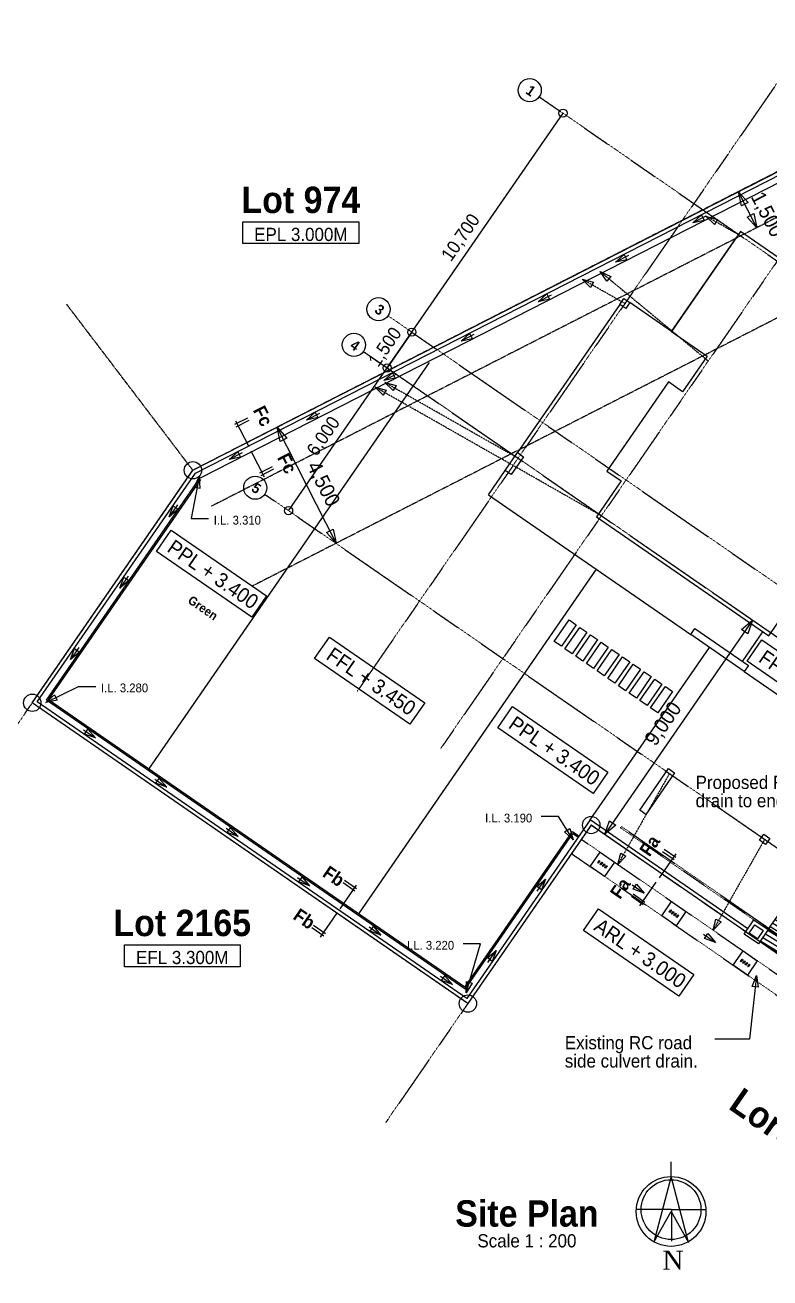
# Model space of a CAD drawing. Header units: inches. Extents: x 3562 to 70198, y -55726 to -1193.
# Drawn here: x 28177 to 41053, y -55726 to -34067 of the extents above; entities that cross this region are included whole.
import ezdxf

# ---------------------------------------------------------------- set-up
doc = ezdxf.new("R2010")
doc.units = ezdxf.units.IN
doc.header["$MEASUREMENT"] = 0
for name, pattern in [('PC_DASH_2', [0.638889, 0.277778, -0.083333, 0.055556, -0.083333, 0.055556, -0.083333]), ('PC_DASH_3', [0.055556, 0.027778, -0.027778]), ('PC_DASH_4', [0.069444, 0.027778, -0.041667])]:
    doc.linetypes.add(name, pattern=pattern)
for name, color, linetype in [('Boundary', 7, 'Continuous'), ('Grid Line', 7, 'Continuous'), ('Site Plan', 7, 'Continuous')]:
    doc.layers.add(name, color=color, linetype=linetype)

# ---------------------------------------------------------------- blocks, each defined once
blk = doc.blocks.new('PD_912605')
at = {"layer": 'Boundary', "color": 7, "linetype": 'PC_DASH_2'}
for p, q in [((42950, -35700), (31078, -41764)), ((43268, -36323), (31397, -42387)), ((43973, -37704), (32102, -43768)), ((31078, -41764), (28900, -38900)), ((35150, -40486), (46987, -48657)), ((28302, -45784), (31078, -41764)), ((26881, -47841), (28302, -45784)), ((35831, -50983), (28302, -45784)), ((37963, -47896), (35831, -50983)), ((37963, -47896), (44431, -52361)), ((35831, -50983), (34411, -53040))]:
    blk.add_line(p, q, dxfattribs=at)
at = {"layer": 'Boundary', "color": 7}
for centre in [(31078, -41764), (28302, -45784), (37963, -47896), (35831, -50983)]:
    blk.add_circle(centre, 150, dxfattribs=at)
blk = doc.blocks.new('PD_912607')
at = {"layer": 'Grid Line', "color": 7}
blk.add_line((34863, -39377), (34437, -39994), dxfattribs=at)
for centre in [(34863, -39377), (34437, -39994)]:
    blk.add_circle(centre, 70.6, dxfattribs=at)
at = {"layer": 'Grid Line', "color": 7, "insert": (34301, -39563), "char_height": 228.2, "width": 811.39, "attachment_point": 2, "rotation": 55.3833}
blk.add_mtext('\\pxsm0.83;\\fHelvetica|b0|i0|c0|p228.2031;\\W0.92;1,500', dxfattribs=at)
blk = doc.blocks.new('PD_912608')
at = {"layer": 'Grid Line', "color": 7}
blk.add_line((32732, -42463), (34437, -39994), dxfattribs=at)
for centre in [(34437, -39994), (32732, -42463)]:
    blk.add_circle(centre, 70.6, dxfattribs=at)
at = {"layer": 'Grid Line', "color": 7, "insert": (33236, -41106), "char_height": 228.2, "width": 811.39, "attachment_point": 2, "rotation": 55.3833}
blk.add_mtext('\\pxsm0.83;\\fHelvetica|b0|i0|c0|p228.2031;\\W0.92;6,000', dxfattribs=at)
blk = doc.blocks.new('PD_912609')
at = {"layer": 'Grid Line', "color": 7}
blk.add_line((34437, -39994), (37476, -35591), dxfattribs=at)
for centre in [(37476, -35591), (34437, -39994)]:
    blk.add_circle(centre, 70.6, dxfattribs=at)
at = {"layer": 'Grid Line', "color": 7, "insert": (35608, -37670), "char_height": 228.2, "width": 987.78, "attachment_point": 2, "rotation": 55.3833}
blk.add_mtext('\\pxsm0.83;\\fHelvetica|b0|i0|c0|p228.2031;\\W0.92;10,700', dxfattribs=at)
blk = doc.blocks.new('PD_912613')
at = {"layer": 'Grid Line', "color": 7}
blk.add_circle((36900, -35193), 200, dxfattribs=at)
at = {"layer": 'Grid Line', "color": 7, "insert": (36970, -35129), "char_height": 177.49, "width": 141.11, "attachment_point": 2, "rotation": 325.3833}
blk.add_mtext('\\pxsm0.83;\\fHelvetica|b1|i0|c0|p177.4913;\\W0.92;1', dxfattribs=at)
blk = doc.blocks.new('PD_912614')
at = {"layer": 'Grid Line', "color": 7}
blk.add_circle((34287, -38979), 200, dxfattribs=at)
at = {"layer": 'Grid Line', "color": 7, "insert": (34357, -38915), "char_height": 177.49, "width": 141.11, "attachment_point": 2, "rotation": 325.3833}
blk.add_mtext('\\pxsm0.83;\\fHelvetica|b1|i0|c0|p177.4913;\\W0.92;3', dxfattribs=at)
blk = doc.blocks.new('PD_912615')
at = {"layer": 'Grid Line', "color": 7}
blk.add_circle((33861, -39596), 200, dxfattribs=at)
at = {"layer": 'Grid Line', "color": 7, "insert": (33931, -39532), "char_height": 177.49, "width": 141.11, "attachment_point": 2, "rotation": 325.3833}
blk.add_mtext('\\pxsm0.83;\\fHelvetica|b1|i0|c0|p177.4913;\\W0.92;4', dxfattribs=at)
blk = doc.blocks.new('PD_912616')
at = {"layer": 'Grid Line', "color": 7}
blk.add_circle((32156, -42065), 200, dxfattribs=at)
at = {"layer": 'Grid Line', "color": 7, "insert": (32226, -42001), "char_height": 177.49, "width": 141.11, "attachment_point": 2, "rotation": 325.3833}
blk.add_mtext('\\pxsm0.83;\\fHelvetica|b1|i0|c0|p177.4913;\\W0.92;5', dxfattribs=at)
blk = doc.blocks.new('PD_912620')
at = {"layer": 'Grid Line', "color": 7}
blk.add_line((33556, -43025), (32532, -41021), dxfattribs=at)
for points in [[(32584, -41266), (32532, -41021), (32700, -41207), (32584, -41266)], [(33504, -42780), (33556, -43025), (33388, -42839), (33504, -42780)]]:
    blk.add_lwpolyline(points, dxfattribs=at)
at = {"layer": 'Grid Line', "color": 7, "insert": (33452, -41938), "char_height": 253.56, "width": 881.94, "attachment_point": 2, "rotation": 297.0572}
blk.add_mtext('\\pxsm0.83;\\fHelvetica|b0|i0|c0|p253.5590;\\W0.92;4,500', dxfattribs=at)
blk = doc.blocks.new('PD_912623')
at = {"layer": 'Grid Line', "color": 7}
blk.add_line((40753, -44354), (38197, -48057), dxfattribs=at)
for points in [[(40563, -44516), (40753, -44354), (40669, -44590), (40563, -44516)], [(38387, -47896), (38197, -48057), (38281, -47822), (38387, -47896)]]:
    blk.add_lwpolyline(points, dxfattribs=at)
at = {"layer": 'Grid Line', "color": 7, "insert": (39098, -46069), "char_height": 253.56, "width": 881.94, "attachment_point": 2, "rotation": 55.3833}
blk.add_mtext('\\pxsm0.83;\\fHelvetica|b0|i0|c0|p253.5590;\\W0.92;9,000', dxfattribs=at)
blk = doc.blocks.new('PD_912624')
at = {"layer": 'Grid Line', "color": 7}
blk.add_line((40825, -37572), (40507, -36949), dxfattribs=at)
for points in [[(40559, -37193), (40507, -36949), (40674, -37134), (40559, -37193)], [(40773, -37327), (40825, -37572), (40657, -37386), (40773, -37327)]]:
    blk.add_lwpolyline(points, dxfattribs=at)
at = {"layer": 'Grid Line', "color": 7, "insert": (41128, -37280), "char_height": 253.56, "width": 881.94, "attachment_point": 2, "rotation": 297.0572}
blk.add_mtext('\\pxsm0.83;\\fHelvetica|b0|i0|c0|p253.5590;\\W0.92;1,500', dxfattribs=at)
blk = doc.blocks.new('PD_912627')
at = {"layer": 'Site Plan', "color": 7}
for p, q in [((39344, -53974), (39344, -53717)), ((39344, -54545), (38742, -54545)), ((39344, -54545), (39951, -54545)), ((39353, -54538), (39353, -55088))]:
    blk.add_line(p, q, dxfattribs=at)
blk.add_lwpolyline([(39344, -54577), (39643, -55116), (39344, -53974), (39045, -55107), (39344, -54577)], dxfattribs=at)
for centre, radius in [((39344, -54577), 603), ((39344, -54545), 517)]:
    blk.add_circle(centre, radius, dxfattribs=at)
blk = doc.blocks.new('PD_912626')
at = {"layer": 'Site Plan'}
blk.add_blockref('PD_912627', (0, 0), dxfattribs=at)
at = {"layer": 'Site Plan', "color": 7, "insert": (39194, -55256), "char_height": 326.69, "width": 388.06, "attachment_point": 1, "rotation": 0.0228}
blk.add_mtext('\\pxsm0.89;\\fTimes|b0|i0|c0|p326.6869;\\W1.03;N', dxfattribs=at)
blk = doc.blocks.new('PD_912630')
at = {"layer": 'Site Plan', "color": 7}
for p, q in [((33282, -49835), (33566, -49424)), ((33342, -49817), (33137, -49675)), ((33371, -49776), (33165, -49633))]:
    blk.add_line(p, q, dxfattribs=at)
blk = doc.blocks.new('PD_912629')
at = {"layer": 'Site Plan'}
blk.add_blockref('PD_912630', (0, 0), dxfattribs=at)
at = {"layer": 'Site Plan', "color": 7, "insert": (33070, -49424), "char_height": 228.2, "width": 388.06, "attachment_point": 2, "rotation": 325.3756}
blk.add_mtext('\\pxsm0.83;\\fHelvetica|b1|i0|c0|p228.2031;\\W0.92;Fb', dxfattribs=at)
blk = doc.blocks.new('PD_912632')
at = {"layer": 'Site Plan', "color": 7}
for p, q in [((33903, -48936), (33619, -49347)), ((33878, -49041), (33673, -48898)), ((33907, -48999), (33701, -48857))]:
    blk.add_line(p, q, dxfattribs=at)
blk = doc.blocks.new('PD_912631')
at = {"layer": 'Site Plan'}
blk.add_blockref('PD_912632', (0, 0), dxfattribs=at)
at = {"layer": 'Site Plan', "color": 7, "insert": (33579, -48687), "char_height": 228.2, "width": 388.06, "attachment_point": 2, "rotation": 325.3756}
blk.add_mtext('\\pxsm0.83;\\fHelvetica|b1|i0|c0|p228.2031;\\W0.92;Fb', dxfattribs=at)
blk = doc.blocks.new('PD_912628')
at = {"layer": 'Site Plan'}
for name in ['PD_912631', 'PD_912629']:
    blk.add_blockref(name, (0, 0), dxfattribs=at)
blk = doc.blocks.new('PD_912635')
at = {"layer": 'Site Plan', "color": 47, "true_color": 0x907039}
for p, q in [((41570, -48913), (42847, -49703)), ((41613, -48851), (42890, -49641)), ((41655, -48789), (42933, -49580)), ((41400, -49160), (42677, -49950)), ((41442, -49098), (42720, -49888)), ((41485, -49036), (42762, -49827)), ((41528, -48975), (42805, -49765)), ((41272, -49345), (42549, -50135)), ((41315, -49283), (42592, -50074)), ((41357, -49221), (42634, -50012)), ((41102, -49592), (42379, -50382)), ((41144, -49530), (42421, -50320)), ((41187, -49468), (42464, -50259)), ((41229, -49407), (42506, -50197)), ((44124, -50494), (42933, -49580)), ((40974, -49777), (42251, -50567)), ((41016, -49715), (42293, -50506)), ((41016, -49715), (42293, -50506)), ((41059, -49653), (42336, -50444)), ((43997, -50679), (42805, -49765)), ((44039, -50617), (42847, -49703)), ((44082, -50555), (42890, -49641)), ((40889, -49900), (42166, -50691)), ((40931, -49839), (42208, -50629)), ((43826, -50926), (42634, -50012)), ((43869, -50864), (42677, -49950)), ((43911, -50802), (42720, -49888)), ((43954, -50741), (42762, -49827)), ((43698, -51111), (42506, -50197)), ((43741, -51049), (42549, -50135)), ((43784, -50987), (42592, -50074)), ((43528, -51358), (42336, -50444)), ((43571, -51296), (42379, -50382)), ((43613, -51234), (42421, -50320)), ((43656, -51173), (42464, -50259)), ((43400, -51543), (42208, -50629)), ((43443, -51481), (42251, -50567)), ((43485, -51419), (42293, -50506)), ((43485, -51419), (42293, -50506)), ((43357, -51605), (42166, -50691))]:
    blk.add_line(p, q, dxfattribs=at)
blk = doc.blocks.new('PD_912644')
at = {"layer": 'Site Plan', "color": 7}
blk.add_lwpolyline([(40914, -44693), (42560, -45829), (42304, -46199), (40658, -45063), (40914, -44693)], dxfattribs=at)
at = {"layer": 'Site Plan', "color": 7, "insert": (41709, -45354), "char_height": 253.56, "width": 1905, "attachment_point": 2, "rotation": 325.3833}
blk.add_mtext('\\pxsm0.83;\\fHelvetica|b0|i0|c0|p253.5590;\\W0.92;FFL + 3.600', dxfattribs=at)
blk = doc.blocks.new('PD_912646')
at = {"layer": 'Site Plan', "color": 7}
for points in [[(40588, -50072), (40834, -50243), (40664, -50490), (40417, -50319), (40588, -50072)], [(40583, -50221), (40555, -50263), (40545, -50255), (40573, -50214), (40583, -50221)], [(40625, -50250), (40596, -50291), (40586, -50284), (40614, -50243), (40625, -50250)], [(40666, -50278), (40637, -50319), (40627, -50312), (40655, -50271), (40666, -50278)], [(40707, -50307), (40678, -50348), (40668, -50341), (40697, -50299), (40707, -50307)]]:
    blk.add_lwpolyline(points, dxfattribs=at)
blk = doc.blocks.new('PD_912647')
at = {"layer": 'Site Plan', "color": 7}
for points in [[(39353, -49220), (39600, -49391), (39430, -49638), (39183, -49467), (39353, -49220)], [(39349, -49369), (39321, -49410), (39310, -49403), (39339, -49362), (39349, -49369)], [(39390, -49398), (39362, -49439), (39351, -49432), (39380, -49391), (39390, -49398)], [(39431, -49426), (39403, -49467), (39393, -49460), (39421, -49419), (39431, -49426)], [(39472, -49454), (39444, -49496), (39434, -49489), (39462, -49447), (39472, -49454)]]:
    blk.add_lwpolyline(points, dxfattribs=at)
blk = doc.blocks.new('PD_912648')
at = {"layer": 'Site Plan', "color": 7}
for points in [[(38119, -48368), (38366, -48539), (38195, -48785), (37948, -48615), (38119, -48368)], [(38115, -48517), (38086, -48558), (38076, -48551), (38104, -48510), (38115, -48517)], [(38156, -48546), (38127, -48587), (38117, -48580), (38145, -48538), (38156, -48546)], [(38197, -48574), (38168, -48615), (38158, -48608), (38187, -48567), (38197, -48574)], [(38238, -48602), (38210, -48643), (38199, -48636), (38228, -48595), (38238, -48602)]]:
    blk.add_lwpolyline(points, dxfattribs=at)
blk = doc.blocks.new('PD_912650')
at = {"layer": 'Site Plan', "color": 7}
blk.add_lwpolyline([(33439, -44647), (35085, -45783), (34829, -46154), (33183, -45017), (33439, -44647)], dxfattribs=at)
at = {"layer": 'Site Plan', "color": 7, "insert": (34234, -45308), "char_height": 253.56, "width": 1905, "attachment_point": 2, "rotation": 325.3833}
blk.add_mtext('\\pxsm0.83;\\fHelvetica|b0|i0|c0|p253.5590;\\W0.92;FFL + 3.450', dxfattribs=at)
blk = doc.blocks.new('PD_912651')
at = {"layer": 'Site Plan', "color": 7}
for points in [[(31185, -41876), (31050, -42600), (31350, -42600)], [(31099, -42057), (31185, -41876), (31200, -42076), (31099, -42057)]]:
    blk.add_lwpolyline(points, dxfattribs=at)
at = {"layer": 'Site Plan', "color": 7, "insert": (31439, -42550), "char_height": 152.14, "width": 881.94, "attachment_point": 1}
blk.add_mtext('\\pxsm0.83;\\fHelvetica|b0|i0|c0|p152.1354;\\W0.92;I.L. 3.310', dxfattribs=at)
blk = doc.blocks.new('PD_912652')
at = {"layer": 'Site Plan', "color": 7}
for points in [[(28535, -45776), (29100, -45500), (29400, -45500)], [(28731, -45738), (28535, -45776), (28686, -45645), (28731, -45738)]]:
    blk.add_lwpolyline(points, dxfattribs=at)
at = {"layer": 'Site Plan', "color": 7, "insert": (29489, -45450), "char_height": 152.14, "width": 881.94, "attachment_point": 1}
blk.add_mtext('\\pxsm0.83;\\fHelvetica|b0|i0|c0|p152.1354;\\W0.92;I.L. 3.280', dxfattribs=at)
blk = doc.blocks.new('PD_912653')
at = {"layer": 'Site Plan', "color": 7}
for points in [[(35800, -50800), (36050, -49950), (35750, -49950)], [(35904, -50629), (35800, -50800), (35805, -50600), (35904, -50629)]]:
    blk.add_lwpolyline(points, dxfattribs=at)
at = {"layer": 'Site Plan', "color": 7, "insert": (34779, -49900), "char_height": 152.14, "width": 881.94, "attachment_point": 1}
blk.add_mtext('\\pxsm0.83;\\fHelvetica|b0|i0|c0|p152.1354;\\W0.92;I.L. 3.220', dxfattribs=at)
blk = doc.blocks.new('PD_912654')
at = {"layer": 'Site Plan', "color": 7}
for points in [[(37650, -48150), (37400, -47750), (37100, -47750)], [(37592, -47959), (37650, -48150), (37504, -48014), (37592, -47959)]]:
    blk.add_lwpolyline(points, dxfattribs=at)
at = {"layer": 'Site Plan', "color": 7, "insert": (36129, -47700), "char_height": 152.14, "width": 881.94, "attachment_point": 1}
blk.add_mtext('\\pxsm0.83;\\fHelvetica|b0|i0|c0|p152.1354;\\W0.92;I.L. 3.190', dxfattribs=at)
blk = doc.blocks.new('PD_912658')
at = {"layer": 'Site Plan', "color": 7}
blk.add_lwpolyline([(29894, -49970), (31894, -49970), (31894, -50345), (29894, -50345), (29894, -49970)], dxfattribs=at)
at = {"layer": 'Site Plan', "color": 7, "insert": (30894, -50072), "char_height": 228.2, "width": 1728.61, "attachment_point": 2}
blk.add_mtext('\\pxsm0.83;\\fHelvetica|b0|i0|c0|p228.2031;\\W0.92;EFL 3.300M', dxfattribs=at)
blk = doc.blocks.new('PD_912660')
at = {"layer": 'Site Plan', "color": 7}
blk.add_lwpolyline([(31944, -37470), (33944, -37470), (33944, -37845), (31944, -37845), (31944, -37470)], dxfattribs=at)
at = {"layer": 'Site Plan', "color": 7, "insert": (32944, -37572), "char_height": 228.2, "width": 1763.89, "attachment_point": 2}
blk.add_mtext('\\pxsm0.83;\\fHelvetica|b0|i0|c0|p228.2031;\\W0.92;EPL 3.000M', dxfattribs=at)
blk = doc.blocks.new('PD_912670')
at = {"layer": 'Site Plan', "color": 7}
for p, q in [((38803, -49295), (39087, -48884)), ((38864, -49276), (38658, -49134)), ((38893, -49235), (38687, -49093))]:
    blk.add_line(p, q, dxfattribs=at)
blk = doc.blocks.new('PD_912669')
at = {"layer": 'Site Plan'}
blk.add_blockref('PD_912670', (0, 0), dxfattribs=at)
at = {"layer": 'Site Plan', "color": 7, "insert": (38371, -48924), "char_height": 228.2, "width": 388.06, "attachment_point": 2, "rotation": 55.3833}
blk.add_mtext('\\pxsm0.83;\\fHelvetica|b1|i0|c0|p228.2031;\\W0.92;Fa', dxfattribs=at)
blk = doc.blocks.new('PD_912672')
at = {"layer": 'Site Plan', "color": 7}
for p, q in [((39424, -48395), (39140, -48807)), ((39400, -48500), (39194, -48358)), ((39428, -48459), (39223, -48317))]:
    blk.add_line(p, q, dxfattribs=at)
blk = doc.blocks.new('PD_912671')
at = {"layer": 'Site Plan'}
blk.add_blockref('PD_912672', (0, 0), dxfattribs=at)
at = {"layer": 'Site Plan', "color": 7, "insert": (38880, -48187), "char_height": 228.2, "width": 388.06, "attachment_point": 2, "rotation": 55.3833}
blk.add_mtext('\\pxsm0.83;\\fHelvetica|b1|i0|c0|p228.2031;\\W0.92;Fa', dxfattribs=at)
blk = doc.blocks.new('PD_912668')
at = {"layer": 'Site Plan'}
for name in ['PD_912671', 'PD_912669']:
    blk.add_blockref(name, (0, 0), dxfattribs=at)
blk = doc.blocks.new('PD_912675')
at = {"layer": 'Site Plan', "color": 7}
for p, q in [((31805, -40969), (32027, -40855)), ((31817, -40907), (32044, -41352)), ((31827, -41014), (32050, -40900))]:
    blk.add_line(p, q, dxfattribs=at)
blk = doc.blocks.new('PD_912674')
at = {"layer": 'Site Plan'}
blk.add_blockref('PD_912675', (0, 0), dxfattribs=at)
at = {"layer": 'Site Plan', "color": 7, "insert": (32391, -40773), "char_height": 228.2, "width": 388.06, "attachment_point": 2, "rotation": 297.0548}
blk.add_mtext('\\pxsm0.83;\\fHelvetica|b1|i0|c0|p228.2031;\\W0.92;Fc', dxfattribs=at)
blk = doc.blocks.new('PD_912677')
at = {"layer": 'Site Plan', "color": 7}
for p, q in [((32314, -41880), (32087, -41435)), ((32234, -41809), (32456, -41696)), ((32256, -41854), (32479, -41740))]:
    blk.add_line(p, q, dxfattribs=at)
blk = doc.blocks.new('PD_912676')
at = {"layer": 'Site Plan'}
blk.add_blockref('PD_912677', (0, 0), dxfattribs=at)
at = {"layer": 'Site Plan', "color": 7, "insert": (32810, -41593), "char_height": 228.2, "width": 388.06, "attachment_point": 2, "rotation": 297.0548}
blk.add_mtext('\\pxsm0.83;\\fHelvetica|b1|i0|c0|p228.2031;\\W0.92;Fc', dxfattribs=at)
blk = doc.blocks.new('PD_912673')
at = {"layer": 'Site Plan'}
for name in ['PD_912674', 'PD_912676']:
    blk.add_blockref(name, (0, 0), dxfattribs=at)
blk = doc.blocks.new('PD_912683')
at = {"layer": 'Site Plan', "color": 7}
blk.add_lwpolyline([(38089, -49347), (39735, -50483), (39479, -50854), (37833, -49717), (38089, -49347)], dxfattribs=at)
at = {"layer": 'Site Plan', "color": 7, "insert": (38884, -50008), "char_height": 253.56, "width": 1975.56, "attachment_point": 2, "rotation": 325.3833}
blk.add_mtext('\\pxsm0.83;\\fHelvetica|b0|i0|c0|p253.5590;\\W0.92;ARL + 3.000', dxfattribs=at)
blk = doc.blocks.new('PD_912684')
at = {"layer": 'Site Plan', "color": 7}
for points in [[(40820, -50500), (40700, -51600), (40100, -51600)], [(40748, -50686), (40820, -50500), (40850, -50698), (40748, -50686)]]:
    blk.add_lwpolyline(points, dxfattribs=at)
at = {"layer": 'Site Plan', "color": 7, "insert": (37507, -51545), "char_height": 228.2, "width": 2504.72, "attachment_point": 1}
blk.add_mtext('\\pxsm0.83;\\fHelvetica|b0|i0|c0|p228.2031;\\W0.92;Existing RC road\\Pside culvert drain.', dxfattribs=at)
blk = doc.blocks.new('PD_912685')
at = {"layer": 'Site Plan', "color": 7}
for points in [[(41965, -49300), (43450, -47100), (42785, -47100)], [(42116, -49169), (41965, -49300), (42030, -49111), (42116, -49169)]]:
    blk.add_lwpolyline(points, dxfattribs=at)
at = {"layer": 'Site Plan', "color": 7, "insert": (39768, -47045), "char_height": 228.2, "width": 2928.06, "attachment_point": 1}
blk.add_mtext("\\pxsm0.83;\\fHelvetica|b0|i0|c0|p228.2031;\\W0.92;Proposed RC ramp\\Pdrain to engr's detail.", dxfattribs=at)
blk = doc.blocks.new('PD_912695')
at = {"layer": 'Site Plan', "color": 7}
blk.add_lwpolyline([(30705, -42797), (32351, -43933), (32095, -44303), (30449, -43167), (30705, -42797)], dxfattribs=at)
at = {"layer": 'Site Plan', "color": 7, "insert": (31500, -43458), "char_height": 253.56, "width": 1940.28, "attachment_point": 2, "rotation": 325.3833}
blk.add_mtext('\\pxsm0.83;\\fHelvetica|b0|i0|c0|p253.5590;\\W0.92;PPL + 3.400', dxfattribs=at)
blk = doc.blocks.new('PD_912696')
at = {"layer": 'Site Plan', "color": 7}
blk.add_lwpolyline([(36605, -45847), (38251, -46983), (37995, -47353), (36349, -46217), (36605, -45847)], dxfattribs=at)
at = {"layer": 'Site Plan', "color": 7, "insert": (37400, -46508), "char_height": 253.56, "width": 1940.28, "attachment_point": 2, "rotation": 325.3833}
blk.add_mtext('\\pxsm0.83;\\fHelvetica|b0|i0|c0|p253.5590;\\W0.92;PPL + 3.400', dxfattribs=at)

msp = doc.modelspace()

# ---------------------------------------------------------------- linework, layer by layer
at = {"layer": 'Grid Line', "color": 7, "linetype": 'PC_DASH_2'}
for p, q in [((41869, -34067), (33916, -45589)), ((43310, -35061), (35356, -46583)), ((37064, -35307), (50643, -44680)), ((34451, -39093), (48030, -48466)), ((34025, -39710), (47604, -49083)), ((32321, -42179), (45900, -51552))]:
    msp.add_line(p, q, dxfattribs=at)
at = {"layer": 'Site Plan', "color": 7}
for p, q in [((31078, -41764), (42950, -35700)), ((31121, -41812), (42946, -35773)), ((31199, -41901), (42937, -35907)), ((39353, -39363), (40475, -37737)), ((38459, -38897), (36691, -41459)), ((39353, -39363), (38633, -38866)), ((30318, -46929), (35168, -39903)), ((28302, -45784), (31078, -41764)), ((36187, -42189), (36478, -41767)), ((28389, -45768), (31121, -41812)), ((28549, -45738), (31199, -41901)), ((28584, -45732), (31216, -41921)), ((36187, -42189), (39684, -44604)), ((38049, -43475), (33938, -49429)), ((39684, -44604), (39755, -44501)), ((40610, -45243), (39684, -44604)), ((39755, -44501), (40681, -45140)), ((40578, -45069), (40933, -44554)), ((37947, -47809), (40007, -44826)), ((40681, -45140), (40610, -45243)), ((40610, -45243), (42256, -46379)), ((35831, -50983), (28302, -45784)), ((35816, -50896), (28389, -45768)), ((35786, -50736), (28549, -45738)), ((35780, -50701), (28584, -45732)), ((37947, -47809), (35816, -50896)), ((40670, -49689), (37947, -47809)), ((35780, -50701), (37640, -48007)), ((35786, -50736), (37647, -48042)), ((37963, -47896), (35831, -50983)), ((37640, -48007), (37755, -48087)), ((37647, -48042), (37741, -48108)), ((40635, -49740), (37963, -47896)), ((41023, -49705), (41698, -48728)), ((40606, -49781), (40777, -49534)), ((40777, -49534), (41023, -49705)), ((40853, -49952), (40606, -49781)), ((40693, -49765), (40793, -49621)), ((40837, -49865), (40693, -49765)), ((40793, -49621), (40937, -49721)), ((40937, -49721), (40837, -49865)), ((41023, -49705), (40853, -49952)), ((40889, -49900), (43357, -51605))]:
    msp.add_line(p, q, dxfattribs=at)
at = {"layer": 'Site Plan', "color": 172, "true_color": 0x0000d3}
for p, q in [((39944, -37371), (39721, -37484)), ((38608, -38053), (38385, -38167)), ((37272, -38735), (37049, -38849)), ((35936, -39418), (35714, -39531)), ((34600, -40100), (34378, -40213)), ((33265, -40782), (33042, -40896)), ((31929, -41464), (31706, -41578)), ((30812, -42361), (30670, -42567)), ((29959, -43596), (29817, -43801)), ((29107, -44830), (28965, -45036)), ((29187, -46248), (29393, -46390)), ((30421, -47101), (30627, -47243)), ((31655, -47953), (31861, -48095)), ((32889, -48806), (33095, -48948)), ((37031, -49037), (37173, -48831)), ((38671, -48932), (38877, -49074)), ((34123, -49658), (34329, -49801)), ((39906, -49784), (40111, -49926)), ((36179, -50271), (36321, -50065)), ((35358, -50511), (35563, -50653))]:
    msp.add_line(p, q, dxfattribs=at)
at = {"layer": 'Site Plan', "color": 172, "linetype": 'PC_DASH_3', "true_color": 0x0000d3}
for p, q in [((40562, -37721), (39953, -37375)), ((39986, -39876), (38118, -38329)), ((38546, -38881), (37807, -38461)), ((36700, -41556), (34396, -40246)), ((38140, -42550), (34228, -40326)), ((39316, -47007), (38423, -48578)), ((40962, -48144), (40069, -49714))]:
    msp.add_line(p, q, dxfattribs=at)
at = {"layer": 'Site Plan', "color": 7, "linetype": 'PC_DASH_3'}
for p, q in [((37793, -48143), (43242, -51904)), ((37622, -48390), (43071, -52151))]:
    msp.add_line(p, q, dxfattribs=at)
at = {"layer": 'Site Plan', "color": 172, "true_color": 0x0000d3}
for points in [[(39917, -37443), (39721, -37484), (39870, -37350), (39917, -37443)], [(40096, -37516), (39953, -37375), (40147, -37426), (40096, -37516)], [(38581, -38125), (38385, -38167), (38534, -38033), (38581, -38125)], [(38234, -38492), (38118, -38329), (38300, -38413), (38234, -38492)], [(37949, -38602), (37807, -38461), (38001, -38512), (37949, -38602)], [(37245, -38807), (37049, -38849), (37198, -38715), (37245, -38807)], [(35909, -39489), (35714, -39531), (35862, -39397), (35909, -39489)], [(34573, -40172), (34378, -40213), (34526, -40080), (34573, -40172)], [(34538, -40387), (34396, -40246), (34590, -40297), (34538, -40387)], [(34370, -40467), (34228, -40326), (34421, -40377), (34370, -40467)], [(33237, -40854), (33042, -40896), (33190, -40762), (33237, -40854)], [(31902, -41536), (31706, -41578), (31855, -41444), (31902, -41536)], [(30822, -42438), (30670, -42567), (30737, -42379), (30822, -42438)], [(29969, -43672), (29817, -43801), (29884, -43613), (29969, -43672)], [(29117, -44906), (28965, -45036), (29032, -44847), (29117, -44906)], [(29263, -46238), (29393, -46390), (29204, -46323), (29263, -46238)], [(30497, -47090), (30627, -47243), (30438, -47175), (30497, -47090)], [(31731, -47943), (31861, -48095), (31673, -48028), (31731, -47943)], [(38564, -48436), (38423, -48578), (38474, -48385), (38564, -48436)], [(32965, -48796), (33095, -48948), (32907, -48881), (32965, -48796)], [(37021, -48960), (37173, -48831), (37106, -49019), (37021, -48960)], [(38747, -48921), (38877, -49074), (38689, -49007), (38747, -48921)], [(40210, -49572), (40069, -49714), (40120, -49521), (40210, -49572)], [(34200, -49648), (34329, -49801), (34141, -49733), (34200, -49648)], [(39982, -49774), (40111, -49926), (39923, -49859), (39982, -49774)], [(36168, -50195), (36321, -50065), (36254, -50254), (36168, -50195)], [(35434, -50501), (35563, -50653), (35375, -50586), (35434, -50501)]]:
    msp.add_lwpolyline(points, dxfattribs=at)
at = {"layer": 'Site Plan', "color": 7}
for points in [[(40546, -37634), (39353, -39363), (39970, -39789), (39544, -40406), (39297, -40235), (38232, -41779), (38479, -41949), (38053, -42566), (41036, -44625), (41462, -44008), (45577, -46849), (48261, -42960), (40546, -37634)], [(38530, -38795), (38633, -38866), (38562, -38968), (38459, -38897), (38530, -38795)], [(36794, -41530), (36581, -41839), (36478, -41767), (36691, -41459), (36794, -41530)], [(37448, -44807), (37325, -44721), (37580, -44351), (37704, -44436), (37448, -44807)], [(37633, -44935), (37510, -44849), (37765, -44479), (37889, -44564), (37633, -44935)], [(37818, -45062), (37695, -44977), (37951, -44607), (38074, -44692), (37818, -45062)], [(38136, -44735), (38259, -44820), (38004, -45190), (37880, -45105), (38136, -44735)], [(38321, -44862), (38444, -44948), (38189, -45318), (38065, -45233), (38321, -44862)], [(38374, -45446), (38251, -45361), (38506, -44990), (38630, -45075), (38374, -45446)], [(38691, -45118), (38815, -45203), (38559, -45574), (38436, -45488), (38691, -45118)], [(38877, -45246), (39000, -45331), (38744, -45701), (38621, -45616), (38877, -45246)], [(39062, -45374), (39185, -45459), (38929, -45829), (38806, -45744), (39062, -45374)], [(39115, -45957), (38991, -45872), (39247, -45502), (39370, -45587), (39115, -45957)], [(39403, -46992), (38906, -47712), (38803, -47641), (39300, -46921), (39403, -46992)], [(41049, -48128), (40978, -48231), (40875, -48160), (40946, -48057), (41049, -48128)], [(40955, -49628), (43507, -51389), (43492, -51409), (40941, -49648), (40955, -49628)]]:
    msp.add_lwpolyline(points, dxfattribs=at)
at = {"layer": 'Site Plan', "color": 7, "linetype": 'PC_DASH_4'}
msp.add_lwpolyline([(38486, -47923), (41038, -49684), (41023, -49705), (38472, -47944), (38486, -47923)], dxfattribs=at)

# ---------------------------------------------------------------- block references
at = {"layer": 'Boundary'}
msp.add_blockref('PD_912605', (0, 0), dxfattribs=at)
at = {"layer": 'Grid Line'}
for name in ['PD_912613', 'PD_912609', 'PD_912624', 'PD_912614', 'PD_912615', 'PD_912607', 'PD_912608', 'PD_912620', 'PD_912616', 'PD_912623']:
    msp.add_blockref(name, (0, 0), dxfattribs=at)
at = {"layer": 'Site Plan'}
for name in ['PD_912660', 'PD_912673', 'PD_912651', 'PD_912695', 'PD_912650', 'PD_912644', 'PD_912652', 'PD_912696', 'PD_912685', 'PD_912654', 'PD_912668', 'PD_912648', 'PD_912628', 'PD_912635', 'PD_912683', 'PD_912647', 'PD_912658', 'PD_912653', 'PD_912646', 'PD_912684', 'PD_912626']:
    msp.add_blockref(name, (0, 0), dxfattribs=at)

# ---------------------------------------------------------------- texts
at = {"layer": 'Site Plan', "color": 7, "attachment_point": 2}
for s, insert, char_height, width in [('\\pxsm0.83;\\fHelvetica|b1|i0|c0|p456.4062;\\W0.92;Lot 974', (32944, -36861), 456.41, 2222.5), ('\\pxsm0.83;\\fHelvetica|b1|i0|c0|p456.4062;\\W0.92;Lot 2165', (30894, -49361), 456.41, 2575.28), ('\\pxsm0.83;\\fHelvetica|b1|i0|c0|p456.4062;\\W0.92;Site Plan', (36852, -54383), 456.41, 2681.11), ('\\pxsm0.83;\\fHelvetica|b0|i0|c0|p228.2031;\\W0.92;Scale 1 : 200', (36852, -54970), 228.2, 1869.72)]:
    msp.add_mtext(s, dxfattribs=dict(at, insert=insert, char_height=char_height, width=width))
at = {"layer": 'Site Plan', "color": 7, "attachment_point": 2, "rotation": 325.3833}
for s, insert, char_height, width in [('\\pxsm0.83;\\fHelvetica|b1|i0|c0|p152.1354;\\W0.92;Green', (31296, -44081), 152.14, 599.72), ('\\pxsm0.83;\\fHelvetica|b1|i0|c0|p456.4062;\\W0.92;Lorong Bayan 10A', (42709, -53887), 456.41, 5609.17)]:
    msp.add_mtext(s, dxfattribs=dict(at, insert=insert, char_height=char_height, width=width))

doc.saveas('drawing.dxf')
